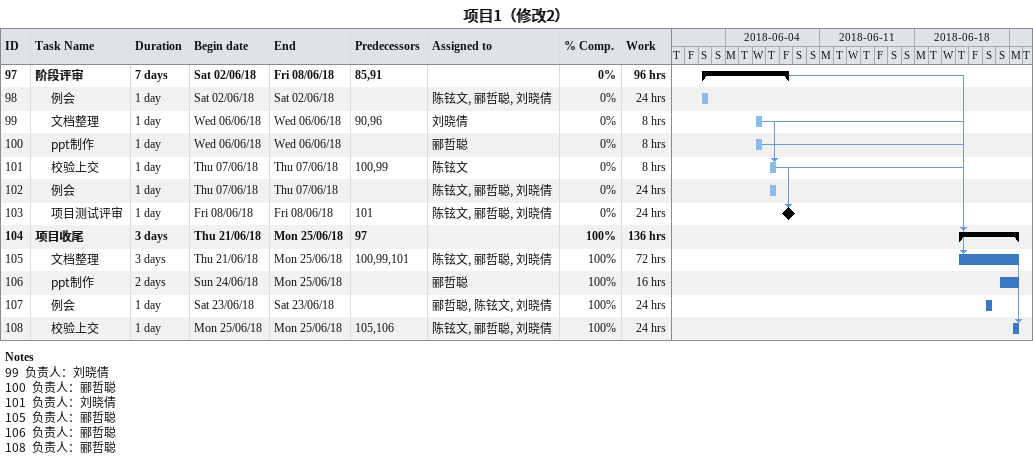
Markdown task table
项目1（修改2）

| ID | Level | Task | Duration | Start | Finish | Predecessors | Resources | % complete | Work (h) |
|---|---|---|---|---|---|---|---|---|---|
| 97 | 1 | **阶段评审** | 7d | 2018-06-02 | 2018-06-08 | 85, 91 |  | 0 | 96 |
| 98 | 2 | 例会 | 1d | 2018-06-02 | 2018-06-02 |  | 陈铉文, 郦哲聪, 刘晓倩 | 0 | 24 |
| 99 | 2 | 文档整理 | 1d | 2018-06-06 | 2018-06-06 | 90, 96 | 刘晓倩 | 0 | 8 |
| 100 | 2 | ppt制作 | 1d | 2018-06-06 | 2018-06-06 |  | 郦哲聪 | 0 | 8 |
| 101 | 2 | 校验上交 | 1d | 2018-06-07 | 2018-06-07 | 100, 99 | 陈铉文 | 0 | 8 |
| 102 | 2 | 例会 | 1d | 2018-06-07 | 2018-06-07 |  | 陈铉文, 郦哲聪, 刘晓倩 | 0 | 24 |
| 103 | 2 | 项目测试评审 | 1d | 2018-06-08 | 2018-06-08 | 101 | 陈铉文, 郦哲聪, 刘晓倩 | 0 | 24 |
| 104 | 1 | **项目收尾** | 3d | 2018-06-21 | 2018-06-25 | 97 |  | 100 | 136 |
| 105 | 2 | 文档整理 | 3d | 2018-06-21 | 2018-06-25 | 100, 99, 101 | 陈铉文, 郦哲聪, 刘晓倩 | 100 | 72 |
| 106 | 2 | ppt制作 | 2d | 2018-06-24 | 2018-06-25 |  | 郦哲聪 | 100 | 16 |
| 107 | 2 | 例会 | 1d | 2018-06-23 | 2018-06-23 |  | 郦哲聪, 陈铉文, 刘晓倩 | 100 | 24 |
| 108 | 2 | 校验上交 | 1d | 2018-06-25 | 2018-06-25 | 105, 106 | 陈铉文, 郦哲聪, 刘晓倩 | 100 | 24 |

Notes
- 99: 负责人：刘晓倩
- 100: 负责人：郦哲聪
- 101: 负责人：刘晓倩
- 105: 负责人：郦哲聪
- 106: 负责人：郦哲聪
- 108: 负责人：郦哲聪
